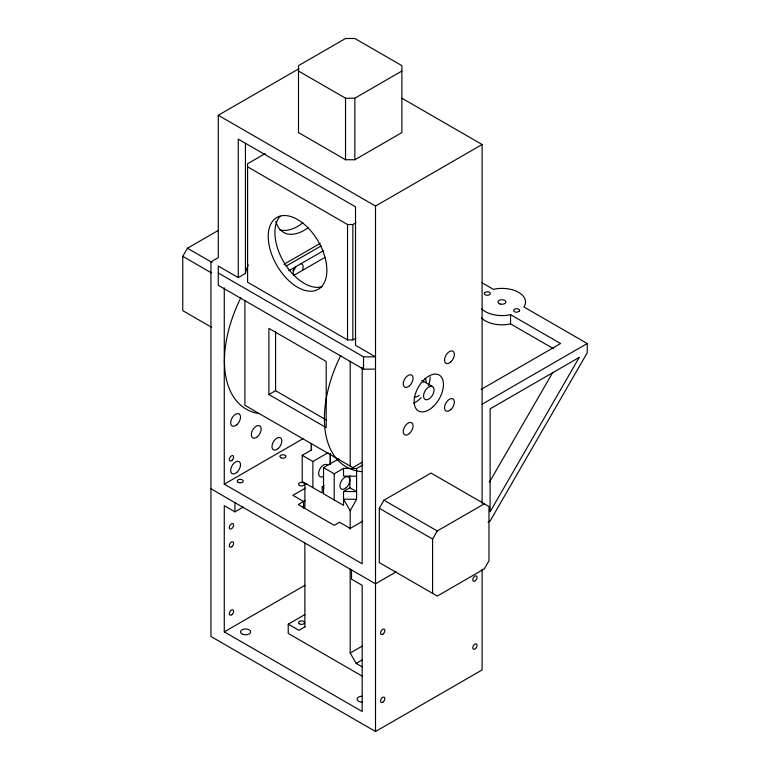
<?xml version="1.0" encoding="UTF-8"?>
<svg xmlns="http://www.w3.org/2000/svg" width="770" height="770" viewBox="0 0 770 770"><rect width="100%" height="100%" fill="white"/><g stroke="black" fill="none" stroke-linecap="round" stroke-linejoin="round"><path stroke-width="1.16" d="M375.51 369.148L363.517 369.148L218.276 285.295L218.276 266.064L238.257 277.604L245.438 273.456L245.563 272.724A105.529 60.926 0 0 1 248.258 264.909M350.186 529.173L350.186 510.703L356.587 499.316L356.587 468.545L362.728 465.003M211.461 327.221L182.76 310.647L182.76 256.333L187.428 248.258L218.102 230.548M379.302 508.287L383.97 500.202L431.007 473.05L488.969 506.516L488.969 560.829L484.301 568.905L437.264 596.057L379.302 562.601L379.302 508.287L432.605 539.058L432.605 593.372M432.605 539.058L437.264 530.973L484.301 503.821M489.335 482.328L552.754 372.488M482.107 569.078L482.107 669.958L375.51 731.5L210.941 636.492L210.941 261.829L218.276 257.603L218.276 115.279L299.001 68.674M298.49 71.042L345.528 98.194L354.855 98.194L401.892 71.042M265.284 153.528L247.584 163.74L247.584 282.224L347.52 339.917L352.853 339.917L355.981 338.117M354.855 159.746L401.892 132.584L401.892 65.652L354.855 38.5L345.528 38.5L298.49 65.652L298.49 132.584L345.528 159.746L354.855 159.746L354.855 98.194M218.276 115.279L375.51 206.052L482.107 144.51L482.107 503.272M284.072 264.235L320.233 243.359M247.584 166.821L347.52 224.522L352.853 224.522L355.981 222.713M286.142 266.112L321.263 245.842M288.769 270.751L323.333 250.799M293.861 275.352L324.93 257.411M268.903 394.538L326.201 427.619L326.201 361.457L268.903 328.376L268.903 394.538L275.573 390.688L326.615 420.16M224.272 287.816L224.272 484.166L302.928 438.756M324.208 485.706L322.207 486.861L322.207 493.012L302.215 481.471L302.215 455.32L311.542 449.93L311.321 443.472M302.215 455.32L312.88 461.471L328.164 452.644M351.524 569.944L351.524 579.175L362.179 585.325L362.179 711.499L224.272 631.872L224.272 505.707L234.927 511.857L243.205 507.084M343.526 491.472L356.587 491.626L349.927 487.785L343.526 491.472L343.526 505.322L323.535 493.782L323.535 467.621L338.819 458.805M306.787 483.454L304.882 484.551L304.882 507.632L302.803 506.429M305.392 488.103L292.889 495.322L303.553 501.472L303.553 508.19M323.535 467.621L334.199 473.781L343.526 468.391L356.587 468.545M481.163 389.389L560.589 343.536L510.539 314.641L508.056 315.132A23.552 13.6 0 0 1 481.558 308.789M362.141 462.26L352.853 467.621L244.918 405.309L244.918 300.483M305.392 500.413L298.221 504.552L334.199 525.323L339.531 522.243L350.186 528.403L362.689 521.184M482.107 404.231L587.24 343.536L587.24 352.766L490.105 521.011L488.103 522.166M224.272 631.872L304.997 585.267M362.708 676.416L288.23 633.412L288.23 624.181L304.882 614.566M396.204 571.841L375.51 583.795L210.941 488.786M305.132 626.732L298.885 630.332L288.23 624.181M361.996 666.772L356.183 663.413L350.186 653.027L362.68 645.818M356.183 663.413L362.429 659.813M553.438 348.637L510.539 323.872L508.056 324.363A23.552 13.6 0 0 1 481.558 318.02M218.276 272.984L363.517 356.847L375.51 356.847L355.519 345.306L355.519 206.822L238.257 139.129L238.257 277.604M356.587 476.245L343.526 476.091L343.526 468.391M356.587 499.316L343.526 499.162L350.186 510.703M401.93 98.223L482.107 144.51M481.943 282.744L493.378 289.347L495.861 288.856A23.552 13.6 0 0 1 524.716 305.517L523.87 306.951L587.24 343.536M421.864 380.399L432.528 386.55A7.44 4.293 -60 0 1 430.17 398.08A7.44 4.293 -60 0 1 423.721 394.365A7.44 4.293 -60 0 1 432.528 386.55M187.428 248.258L212.029 262.454M182.76 256.333L211.461 272.907M383.97 500.202L437.264 530.973M322.207 486.861L324.141 487.978M224.272 484.166L362.179 563.784L362.179 367.444M510.539 314.641L510.539 323.872M375.51 206.052L375.51 731.5M363.517 356.847L363.517 369.148M352.853 224.522L352.853 339.917M350.186 361.255L350.186 466.081M350.186 569.117L350.186 653.027M349.927 475.947L349.927 487.785M347.52 224.522L347.52 339.917M345.528 98.194L345.528 159.746M334.199 473.781L334.199 499.932M330.397 453.607L330.397 464.416M330.205 453.838L330.205 464.493M312.88 461.471L312.88 487.631M311.282 443.491L311.282 450.084M304.882 542.966L304.882 626.876M275.573 331.745L275.573 390.688M245.438 143.335L245.438 273.456M234.927 502.627L234.927 511.857M259.288 413.634A105.269 60.772 -60 0 1 240.837 297.711M361.611 471.615A105.269 60.772 -60 0 1 340.773 355.413M295.824 266.449A6.969 4.023 -60 0 1 292.831 270.828M300.685 263.561A6.969 4.023 -60 0 1 302.494 270.289M293.947 275.227A6.969 4.023 -60 0 1 295.757 266.401M430.141 376.848A20.732 11.964 -60 0 1 428.486 385.616M421.094 397.705A20.732 11.964 -60 0 1 413.567 403.191M362.179 702.125A5.092 2.936 0 0 1 357.097 699.189A5.092 2.936 0 0 1 362.179 696.253M323.535 476.399A6.969 4.023 -60 0 1 319.271 470.326A6.969 4.023 -60 0 1 327.808 465.388M425.069 378.234A11.309 6.526 -60 0 1 426.137 382.228M419.188 395.395A11.309 6.526 -60 0 1 414.144 397.147M422.326 380.736A7.44 4.293 -60 0 1 423.231 382.334M322.062 286.681A41.455 23.937 60 0 1 283.947 262.272A41.455 23.937 60 0 1 280.203 216.245M308.048 227.795A41.455 23.937 -60 0 1 275.901 221.548M302.899 222.79A41.455 23.937 -60 0 1 279.712 229.749M233.589 524.986L233.541 525.65A3.013 1.742 -60 0 1 231.192 528.923A3.013 1.742 -60 0 1 229.335 527.45A3.013 1.742 -60 0 1 231.366 523.918L231.924 523.658A3.013 1.742 -60 0 1 233.589 524.986M579.242 357.386L490.105 511.781L490.105 408.851L579.242 357.386M484.686 292.658L484.388 293.081A3.013 1.742 0 0 0 487.035 295.266A3.013 1.742 0 0 0 490.307 293.38A3.013 1.742 0 0 0 486.525 291.849L484.686 292.658M519.529 310.907L517.401 312.139A3.013 1.742 0 0 1 513.609 310.608A3.013 1.742 0 0 1 516.882 308.722A3.013 1.742 0 0 1 519.529 310.907M450.739 361.987A6.969 4.023 -60 0 0 452.943 351.187A6.969 4.023 -60 0 0 444.694 358.502A6.969 4.023 -60 0 0 450.739 361.987M409.428 385.837A6.969 4.023 -60 0 0 411.642 375.038A6.969 4.023 -60 0 0 403.393 382.353A6.969 4.023 -60 0 0 409.428 385.837M450.739 409.688A6.969 4.023 -60 0 0 452.943 398.889A6.969 4.023 -60 0 0 444.694 406.204A6.969 4.023 -60 0 0 450.739 409.688M409.428 433.539A6.969 4.023 -60 0 0 411.642 422.74A6.969 4.023 -60 0 0 403.393 430.045A6.969 4.023 -60 0 0 409.428 433.539M432.596 407.157A20.732 11.964 -60 0 0 439.169 375.048A20.732 11.964 -60 0 0 414.645 396.791A20.732 11.964 -60 0 0 432.596 407.157M280.761 457.698A3.013 1.742 0 0 0 285.814 456.918A3.013 1.742 0 0 0 282.118 454.791A3.013 1.742 0 0 0 280.761 457.698M238.123 482.318A3.013 1.742 0 0 0 243.166 481.539A3.013 1.742 0 0 0 239.48 479.412A3.013 1.742 0 0 0 238.123 482.318M299.424 485.398A3.013 1.742 0 0 0 304.468 484.619A3.013 1.742 0 0 0 300.772 482.482A3.013 1.742 0 0 0 299.424 485.398M278.182 448.535A6.969 4.023 -60 0 0 280.386 437.735A6.969 4.023 -60 0 0 272.137 445.05A6.969 4.023 -60 0 0 278.182 448.535M232.02 460.373A3.013 1.742 -60 0 0 232.973 455.705A3.013 1.742 -60 0 0 229.402 458.872A3.013 1.742 -60 0 0 232.02 460.373M236.871 424.694A6.969 4.023 -60 0 0 239.085 413.885A6.969 4.023 -60 0 0 230.836 421.2A6.969 4.023 -60 0 0 236.871 424.694M236.871 472.385A6.969 4.023 -60 0 0 239.085 461.586A6.969 4.023 -60 0 0 230.836 468.901A6.969 4.023 -60 0 0 236.871 472.385M257.526 436.619A6.969 4.023 -60 0 0 259.731 425.81A6.969 4.023 -60 0 0 251.482 433.125A6.969 4.023 -60 0 0 257.526 436.619M499.98 303.967A3.956 2.281 0 0 0 505.919 301.994A3.956 2.281 0 0 0 499.98 300.011A3.956 2.281 0 0 0 499.98 303.967M232.02 614.547A3.013 1.742 -60 0 0 232.973 609.879A3.013 1.742 -60 0 0 229.402 613.035A3.013 1.742 -60 0 0 232.02 614.547M383.258 701.865A3.013 1.742 -60 0 0 384.211 697.197A3.013 1.742 -60 0 0 380.64 700.354A3.013 1.742 -60 0 0 383.258 701.865M243.041 634.422A5.092 2.936 0 0 0 250.673 631.872A5.092 2.936 0 0 0 243.041 629.331A5.092 2.936 0 0 0 243.041 634.422M383.258 633.854A3.013 1.742 -60 0 0 384.211 629.186A3.013 1.742 -60 0 0 380.64 632.353A3.013 1.742 -60 0 0 383.258 633.854M475.465 580.619A3.013 1.742 -60 0 0 476.418 575.95A3.013 1.742 -60 0 0 472.847 579.117A3.013 1.742 -60 0 0 475.465 580.619M475.465 648.629A3.013 1.742 -60 0 0 476.418 643.961A3.013 1.742 -60 0 0 472.847 647.118A3.013 1.742 -60 0 0 475.465 648.629M232.02 546.536A3.013 1.742 -60 0 0 232.973 541.868A3.013 1.742 -60 0 0 229.402 545.035A3.013 1.742 -60 0 0 232.02 546.536M346.134 487.776A6.969 4.023 -60 0 0 348.348 476.976A6.969 4.023 -60 0 0 340.099 484.292A6.969 4.023 -60 0 0 346.134 487.776M299.424 623.873A3.013 1.742 0 0 0 304.468 623.094A3.013 1.742 0 0 0 300.772 620.957A3.013 1.742 0 0 0 299.424 623.873M268.489 241.01A41.455 23.937 60 0 0 315.402 290.531A41.455 23.937 60 0 0 308.77 228.575A41.455 23.937 60 0 0 268.489 241.01"/></g></svg>
